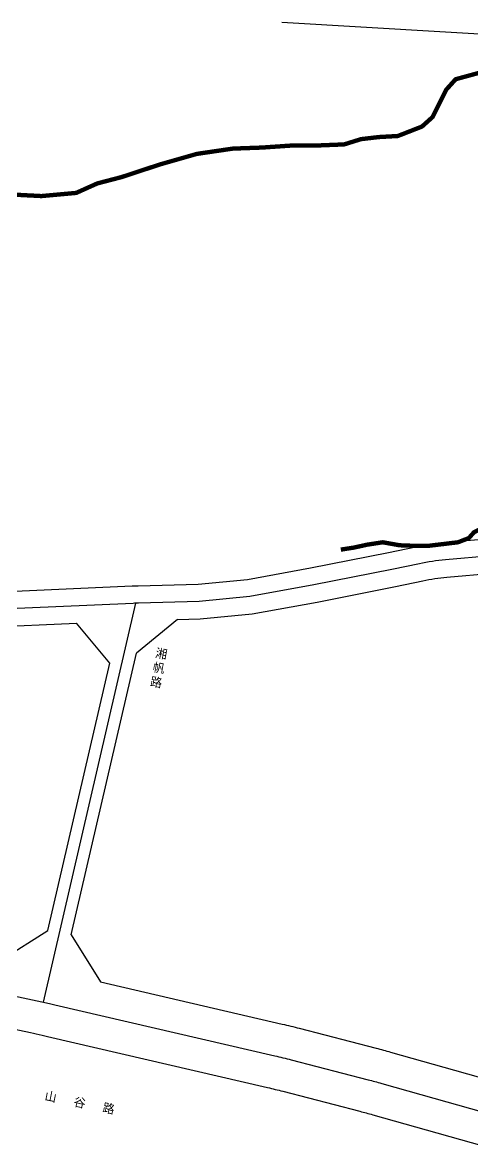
# Model space of a CAD drawing. Extents: x 529262 to 576451, y 2694391 to 2717535.
# Drawn here: x 564919 to 565126, y 2710703 to 2711220 of the extents above; entities that cross this region are included whole.
import ezdxf
from ezdxf.enums import TextEntityAlignment as Align
from ezdxf.xclip import XClip

# ---------------------------------------------------------------- set-up
doc = ezdxf.new("R2010")
doc.units = 0
doc.header["$XCLIPFRAME"] = 0
for name, color, linetype in [('PP-COM', 7, 'Continuous'), ('RD-中线', 40, 'Continuous'), ('RD-红线', 7, 'Continuous'), ('RD-路名', 7, 'Continuous'), ('河流', 4, 'Continuous')]:
    doc.layers.add(name, color=color, linetype=linetype)
doc.styles.add('黑体', font='simhei.ttf')

# ---------------------------------------------------------------- blocks, each defined once
blk = doc.blocks.new('A$C19FD0107')
at = {"layer": 'RD-中线', "color": 8, "linetype": 'Continuous'}
blk.add_lwpolyline([(-5513.05, 16557.07, -0.045441), (-5540.15, 16559.54), (-5565.61, 16564.22, 0.031873), (-5584.58, 16566.46), (-5622.35, 16568.51, -0.010284), (-5634.65, 16569.43), (-5710.48, 16576.68), (-5806.39, 16584.38, 0.025495), (-5816.58, 16584.68), (-5856.79, 16583.8, 0.015906), (-5863.14, 16583.45), (-5884.13, 16581.65, 0.03045), (-5896.17, 16579.88), (-5908.78, 16577.23), (-5944.8, 16570.12), (-5974.31, 16564.74), (-5997.58, 16562.5), (-6025.48, 16561.73, 0.004243), (-6028.03, 16561.64), (-6095.86, 16558.61, 0.095417)], format="xyb", dxfattribs=at)
at = {"layer": 'RD-中线', "color": 8}
blk.add_lwpolyline([(-6069.36, 16378.11), (-6026.76, 16561.69)], dxfattribs=at)
for points in [[(-6379.21, 16357.69, -0.028792), (-6358.08, 16366.82), (-6338.59, 16373.93, -0.004729), (-6333.24, 16375.82), (-6279.67, 16394.24, -0.092841), (-6243.24, 16399.59), (-6205.93, 16398.13, -0.007541), (-6196.9, 16397.63), (-6177.79, 16396.31, -0.010952), (-6164.71, 16395.11), (-6146.29, 16393.01, -0.023827), (-6118.09, 16388.44), (-6072.23, 16378.73, -0.004884), (-6066.51, 16377.46), (-6064, 16376.88)], [(-6064, 16376.88), (-5962.75, 16353.38, -0.006431), (-5955.25, 16351.54), (-5919.83, 16342.36, -0.005446), (-5913.53, 16340.65), (-5848.65, 16322.3, 0.02026), (-5836.84, 16319.47), (-5786, 16309.46)]]:
    blk.add_lwpolyline(points, format="xyb", dxfattribs=at)
at = {"layer": 'RD-红线', "color": 8, "linetype": 'Continuous', "flags": 128}
for points in [[(-5120.14, 16696.65), (-5120.14, 16696.65), (-5369.07, 16716.69, -0.084026), (-5468.72, 16741.93), (-5589.1, 16795.07, 0.089415), (-5655.32, 16811.08), (-5959.59, 16829.05)], [(-6007.5, 16554.23), (-5997.08, 16554.51), (-5973.21, 16556.81), (-5943.3, 16562.26), (-5907.18, 16569.39), (-5894.52, 16572.05, -0.03045), (-5883.45, 16573.68), (-5862.46, 16575.48, -0.015906), (-5856.62, 16575.8), (-5816.4, 16576.68, -0.025495), (-5807.03, 16576.4), (-5782.08, 16574.4)], [(-6351.2, 16501.95), (-6287.43, 16502.96, 0.007492), (-6282.7, 16503.11), (-6259.54, 16504.17, 0.028764), (-6241.47, 16506.04), (-6220.83, 16509.39, 0.038578), (-6197.17, 16515.13), (-6169.65, 16524.1, 0.023577), (-6155.72, 16529.37), (-6118.52, 16545.52, -0.095666), (-6095.57, 16550.62), (-6054.09, 16552.47)]]:
    blk.add_lwpolyline(points, format="xyb", dxfattribs=at)
at = {"layer": 'RD-红线', "color": 8, "linetype": 'Continuous'}
for points in [[(-6096.16, 16566.61), (-6028.38, 16569.63, -0.004243), (-6025.7, 16569.73), (-5998.07, 16570.49), (-5975.41, 16572.67), (-5946.29, 16577.98), (-5910.38, 16585.07), (-5897.82, 16587.71, -0.03045), (-5884.82, 16589.63), (-5863.83, 16591.42, -0.015906), (-5856.97, 16591.79), (-5816.75, 16592.67, -0.025495), (-5805.75, 16592.35), (-5709.78, 16584.65), (-5633.89, 16577.4, 0.010284), (-5621.91, 16576.5), (-5584.15, 16574.45, -0.031873), (-5564.17, 16572.08), (-5538.7, 16567.41, 0.045441), (-5513.05, 16565.07)], [(-6007.5, 16554.23), (-6026.43, 16538.76, 0.341153)], [(-6038.81, 16534.09), (-6054.09, 16552.47, 0.496531)]]:
    blk.add_lwpolyline(points, format="xyb", dxfattribs=at)
at = {"layer": 'RD-红线', "color": 8}
for points in [[(-6056.54, 16409.03), (-6026.43, 16538.76)], [(-6067.36, 16411.07), (-6038.81, 16534.09)]]:
    blk.add_lwpolyline(points, dxfattribs=at)
for points in [[(-6088.62, 16397.53), (-6067.36, 16411.07, 0.408503)], [(-6056.54, 16409.03), (-6043.08, 16387.43, 0.414214)], [(-6343.83, 16356.05), (-6333.45, 16359.84, -0.004729), (-6328.37, 16361.64), (-6274.79, 16380.05, -0.092841), (-6243.83, 16384.6), (-6206.52, 16383.14, -0.007541), (-6197.94, 16382.67), (-6178.83, 16381.34, -0.010952), (-6166.4, 16380.2), (-6147.99, 16378.11, -0.023827), (-6121.19, 16373.76), (-6075.33, 16364.06, -0.004884), (-6069.9, 16362.85), (-6067.39, 16362.27), (-5966.14, 16338.77, -0.006431), (-5959.02, 16337.02), (-5923.6, 16327.84, -0.005446), (-5917.61, 16326.21), (-5852.73, 16307.87, 0.02026), (-5839.73, 16304.76), (-5820.11, 16300.89)], [(-6043.08, 16387.43), (-5959.35, 16367.99, -0.006431), (-5951.49, 16366.06), (-5916.07, 16356.88, -0.005446), (-5909.45, 16355.08), (-5844.57, 16336.74, 0.02026), (-5833.94, 16334.19), (-5820.89, 16331.62)]]:
    blk.add_lwpolyline(points, format="xyb", dxfattribs=at)
at = {"layer": '河流', "color": 8, "const_width": 2}
for points in [[(-6089.1, 16750.1), (-6070.21, 16749.13), (-6054.22, 16750.59), (-6044.53, 16754.94), (-6033.39, 16757.85), (-6015.58, 16763.71), (-5998.63, 16768.55), (-5982.16, 16770.97), (-5968.59, 16771.46), (-5954.54, 16772.42), (-5942.92, 16772.42), (-5930.81, 16772.91), (-5923.06, 16775.33), (-5914.82, 16776.3), (-5906.1, 16776.78), (-5894.96, 16781.13), (-5890.12, 16785.49), (-5883.82, 16798.07), (-5879.46, 16802.91), (-5868.8, 16805.82)], [(-5932.35, 16772.85), (-5930.81, 16772.91), (-5923.06, 16775.33), (-5914.82, 16776.3), (-5906.1, 16776.78), (-5894.96, 16781.13), (-5890.12, 16785.49), (-5883.82, 16798.07), (-5879.46, 16802.91), (-5868.8, 16805.82)], [(-5860.35, 16599.66), (-5870.94, 16594.43), (-5873.41, 16591.68), (-5878.36, 16589.76), (-5885.24, 16588.93), (-5892.11, 16588.11), (-5898.44, 16588.11), (-5905.32, 16588.38), (-5913.02, 16589.76), (-5920.17, 16588.66), (-5926.5, 16587.28), (-5932.35, 16586.38)]]:
    blk.add_lwpolyline(points, dxfattribs=at)

msp = doc.modelspace()

# ---------------------------------------------------------------- block references
at = {"layer": 'PP-COM'}
ref = msp.add_blockref('A$C19FD0107', (570997.993, 2694390.603), dxfattribs=at)
XClip(ref).set_block_clipping_path([(-9366.4383134884, 14428.6043910822), (-3328.4480743363, 17452.7484863754)])

# ---------------------------------------------------------------- texts
at = {"layer": 'RD-路名', "color": 7, "style": '黑体'}
msp.add_text('山   谷   路', height=4, rotation=348.52729, dxfattribs=at).set_placement((564945.403, 2710722.52), align=Align.MIDDLE)
at = {"layer": 'RD-路名', "color": 7, "insert": (564980.661, 2710931.488), "char_height": 4, "width": 50.99419, "attachment_point": 1, "rotation": 349.7856, "style": '黑体'}
msp.add_mtext('湘\\P帆\\P路', dxfattribs=at)

doc.saveas('drawing.dxf')
